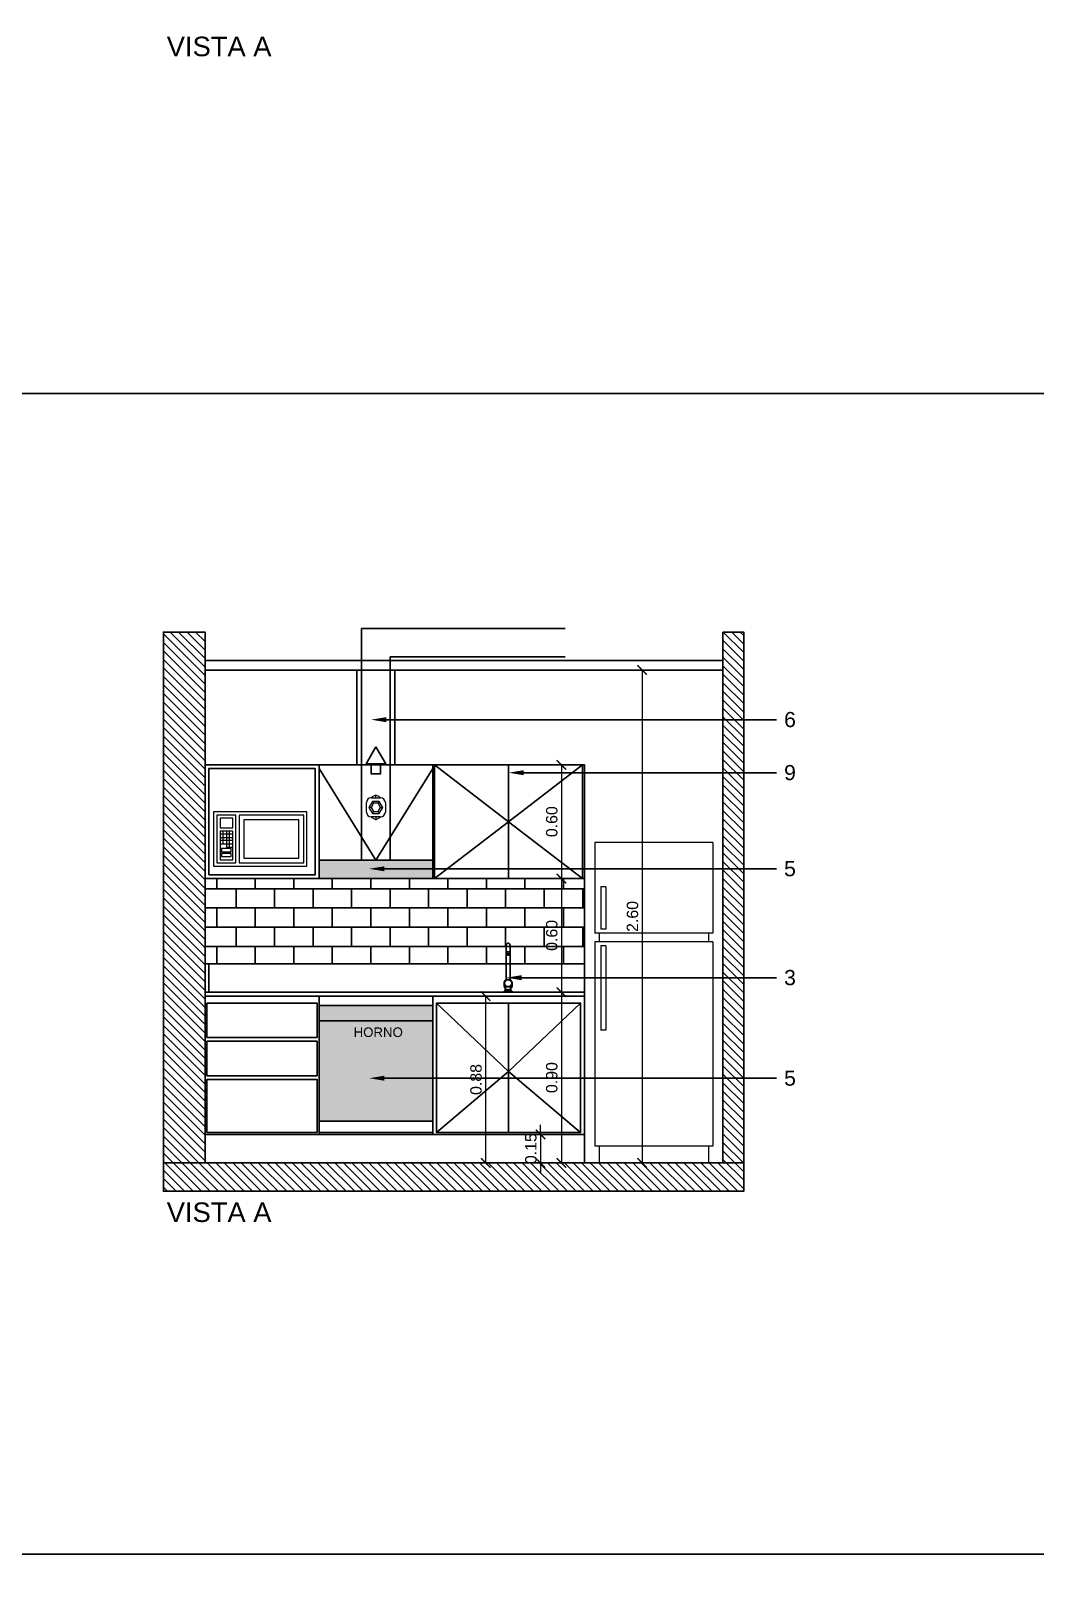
# Model space of a CAD drawing. Header units: metres. Extents: x 197.9 to 264.6, y -20.1 to 17.4.
# Drawn here: x 249.44 to 254.73, y -1.14 to 7.03 of the extents above; entities that cross this region are included whole.
import ezdxf
from ezdxf import colors
from ezdxf.entities.mleader import LeaderData, LeaderLine
from ezdxf.math import Vec2, Vec3

# ---------------------------------------------------------------- set-up
doc = ezdxf.new("R2010")
doc.units = ezdxf.units.M
doc.header["$LTSCALE"] = 10
doc.linetypes.add('e3II-arq-DET-11-planta-Nivel 2 a 6$0$HIDDEN2', pattern=[0.1875, 0.125, -0.0625])
doc.linetypes.add('HIDDEN2', pattern=[0.1875, 0.125, -0.0625])
for name, color, linetype in [('0.1', 1, 'Continuous'), ('0.2', 2, 'Continuous'), ('A-MUROS', 6, 'Continuous'), ('A-TEXTOS', 2, 'Continuous'), ('A_Proyeccion', 1, 'Continuous'), ('aberturas', 2, 'Continuous'), ('eh hatch', 76, 'Continuous'), ('RELLENO', 251, 'Continuous'), ('Sanitarios', 2, 'Continuous')]:
    doc.layers.add(name, color=color, linetype=linetype)
for name, color, linetype, lineweight in [('A-COTAS', 1, 'Continuous', 5), ('A-RELLENOS', 251, 'Continuous', 5), ('FO-Hachuras dos pilares', 8, 'Continuous', 5), ('MUEBLES', 8, 'Continuous', 5)]:
    doc.layers.add(name, color=color, linetype=linetype, lineweight=lineweight)
doc.styles.add('ARIAL', font='arial.ttf')
doc.styles.get("Standard").update_dxf_attribs({"font": 'arial.ttf'})
doc.dimstyles.new('A2 1-1 m', dxfattribs={"dimtxt": 1, "dimasz": 1, "dimexe": 0, "dimexo": 0, "dimgap": 0.5, "dimtad": 1, "dimzin": 1, "dimdsep": 46, "dimtxsty": 'Standard', "dimblk": 'ARCHTICK', "dimcen": 1, "dimclrd": 256, "dimclre": 8, "dimclrt": 2, "dimazin": 2, "dimtfac": 1, "dimtix": 1, "dimtmove": 2, "dimatfit": 3, "dimfxl": 2.83, "dimtolj": 1, "dimtzin": 0, "dimlwd": -1, "dimlwe": 5, "dimarcsym": 0})

# ---------------------------------------------------------------- blocks, each defined once
blk = doc.blocks.new('refri 90cm')
for p, q in [((47.3533, -4.9354), (47.3533, -5.473)), ((48.0533, -4.9354), (47.3533, -4.9354)), ((48.0533, -4.9354), (48.0533, -5.473)), ((47.3883, -5.198), (47.3883, -5.448)), ((47.4183, -5.198), (47.3883, -5.198)), ((47.4183, -5.198), (47.4183, -5.448)), ((48.0533, -5.473), (47.3533, -5.473)), ((47.3783, -5.473), (47.3783, -5.523)), ((47.4183, -5.448), (47.3883, -5.448)), ((48.0283, -5.473), (48.0283, -5.523)), ((47.3533, -5.523), (47.3533, -6.7358)), ((48.0533, -5.523), (47.3533, -5.523)), ((47.3883, -5.548), (47.3883, -6.048)), ((47.4183, -5.548), (47.3883, -5.548)), ((47.4183, -5.548), (47.4183, -6.048)), ((48.0533, -5.523), (48.0533, -6.7358)), ((47.4183, -6.048), (47.3883, -6.048)), ((48.0533, -6.7358), (47.3533, -6.7358)), ((47.3783, -6.7358), (47.3783, -6.8358)), ((48.0283, -6.7358), (48.0283, -6.8358)), ((48.0283, -6.8354), (47.3783, -6.8354))]:
    blk.add_line(p, q)
blk = doc.blocks.new('simb_chicote de cables')
at = {"layer": 'FO-Hachuras dos pilares'}
h = blk.add_hatch(dxfattribs=at)
h.set_pattern_fill('AR-CONC', color=253, scale=0.02)
h.paths.add_polyline_path([(204.2224, 12.6602), (204.21, 12.6387), (204.2224, 12.6172), (204.2472, 12.6172), (204.2596, 12.6387), (204.2472, 12.6602)])
h = blk.add_hatch(dxfattribs=at)
h.set_pattern_fill('AR-CONC', color=253, scale=0.02)
h.paths.add_polyline_path([(204.2596, 12.6387), (204.2472, 12.6602), (204.2224, 12.6602), (204.21, 12.6387), (204.2224, 12.6172), (204.2472, 12.6172)])
h = blk.add_hatch(dxfattribs=at)
h.set_pattern_fill('ANGLE', color=253)
h.set_pattern_definition([(0, (0, 0), (0, 6.985), [5.08, -1.905]), (90, (0, 0), (-6.985, 4e-16), [5.08, -1.905])])
h.paths.add_polyline_path([(204.2472, 12.6602), (204.2224, 12.6602), (204.21, 12.6387), (204.2224, 12.6172), (204.2472, 12.6172), (204.2596, 12.6387)])
at = {"lineweight": 5}
for p, q in [((204.2224, 12.6602), (204.2166, 12.6702)), ((204.2348, 12.6887), (204.2348, 12.7037)), ((204.2472, 12.6602), (204.253, 12.6702)), ((204.21, 12.6387), (204.1985, 12.6387)), ((204.2224, 12.6172), (204.2166, 12.6072)), ((204.2348, 12.5887), (204.2348, 12.5737)), ((204.2472, 12.6172), (204.253, 12.6072)), ((204.2596, 12.6387), (204.2712, 12.6387))]:
    blk.add_line(p, q, dxfattribs=at)
at = {"lineweight": 9}
for points in [[(204.1848, 12.6137), (204.1848, 12.6637)], [(204.2098, 12.6887), (204.2598, 12.6887)], [(204.2848, 12.6637), (204.2848, 12.6137)], [(204.2598, 12.5887), (204.2098, 12.5887)]]:
    blk.add_lwpolyline(points, dxfattribs=at)
at = {"lineweight": 5}
for points in [[(204.2712, 12.6387), (204.253, 12.6702), (204.2166, 12.6702), (204.1985, 12.6387), (204.2166, 12.6072), (204.253, 12.6072)], [(204.2596, 12.6387), (204.2472, 12.6602), (204.2224, 12.6602), (204.21, 12.6387), (204.2224, 12.6172), (204.2472, 12.6172)]]:
    blk.add_lwpolyline(points, close=True, dxfattribs=at)
for points in [[(204.2598, 12.6887), (204.2548, 12.6937), (204.2348, 12.7037), (204.2148, 12.6937), (204.2098, 12.6887)], [(204.2198, 12.6887), (204.2148, 12.6937)], [(204.2548, 12.6937), (204.2498, 12.6887)], [(204.2598, 12.5887), (204.2548, 12.5837), (204.2348, 12.5737), (204.2148, 12.5837), (204.2098, 12.5887)], [(204.2198, 12.5887), (204.2148, 12.5837)], [(204.2548, 12.5837), (204.2498, 12.5887)]]:
    blk.add_lwpolyline(points, dxfattribs=at)
at = {"lineweight": 9}
for centre, start, end in [((204.2098, 12.6637), 90, 180), ((204.2598, 12.6637), 0, 90), ((204.2098, 12.6137), 180, 270), ((204.2598, 12.6137), 270, 0)]:
    blk.add_arc(centre, 0.025, start, end, dxfattribs=at)
blk = doc.blocks.new('simb_salida de extractor')
for points in [[(204.5412, 12.7277), (204.4892, 12.6376), (204.5933, 12.6376)], [(204.5161, 12.6376), (204.5664, 12.6376), (204.5664, 12.5858), (204.5161, 12.5858)]]:
    blk.add_lwpolyline(points, close=True)
blk = doc.blocks.new('Microwave')
for p, q in [((18, 10), (22, 10)), ((19, 7), (19, 11)), ((20, 11), (20, 7)), ((21, 7), (21, 11)), ((22, 9), (18, 9)), ((18, 8), (22, 8)), ((22, 7), (18, 7)), ((20, 6), (18, 6)), ((19, 6), (19, 7)), ((20, 7), (20, 6))]:
    blk.add_line(p, q)
for points in [[(-5.22, 0), (-5.22, 17), (24, 17), (24, 0)], [(-4.22, 1), (-4.22, 16), (16, 16), (16, 1)], [(17, 1), (17, 16), (23, 16), (23, 1)], [(18, 12), (18, 15), (22, 15), (22, 12)], [(-2.72, 2.5), (-2.72, 14.5), (14.5, 14.5), (14.5, 2.5)], [(18, 2), (18, 11), (22, 11), (22, 2)], [(18.5, 4.5), (18.5, 5.5), (21.5, 5.5), (21.5, 4.5)], [(18.5, 3), (18.5, 4), (21.5, 4), (21.5, 3)]]:
    blk.add_lwpolyline(points, close=True)
blk = doc.blocks.new('MICRO FR')
at = {"layer": 'MUEBLES'}
blk.add_blockref('Microwave', (-23.75, -0.12), dxfattribs=at)
blk = doc.blocks.new('A$C55FF7AE8')
at = {"layer": 'Sanitarios'}
for p, q in [((0.0389, 0.249), (0.0389, 0.2049)), ((0.0589, 0.249), (0.0589, 0.2049)), ((0.0389, 0.2049), (0.0389, 0.2001)), ((0.0389, 0.2001), (0.0389, 0.0655)), ((0.0589, 0.2049), (0.0589, 0.2001)), ((0.0589, 0.2001), (0.0589, 0.0655)), ((0.0274, 0.0327), (0.0274, 0.0479)), ((0.0274, 0.0063), (0.0704, 0.0063)), ((0.0274, 0.0063), (0.0274, 0)), ((0.0339, 0.0337), (0.0339, 0.0191)), ((0.0339, 0.0191), (0.0339, 0.0063)), ((0.0639, 0.0337), (0.0639, 0.02)), ((0.0639, 0.02), (0.0639, 0.0063)), ((0.0704, 0.0327), (0.0704, 0.0479)), ((0.0704, 0.0063), (0.0704, 0))]:
    blk.add_line(p, q, dxfattribs=at)
for centre, radius, start, end in [((0.0489, 0.249), 0.01, 0, 180), ((0.0489, 0.1962), 0.0176, 55.2701, 124.7299), ((0.0489, 0.0353), 0.0217, 172.96885, 7.03115)]:
    blk.add_arc(centre, radius, start, end, dxfattribs=at)
for centre, major_axis, ratio in [((0.0489, 0.2001), (-0.01, 0), 0.481951), ((0.0489, 0.0479), (-0.0215, 0), 0.924134)]:
    blk.add_ellipse(centre, major_axis=major_axis, ratio=ratio, dxfattribs=at)
for points, knots in [([(0.0399, 0.2001), (0.0399, 0.1999), (0.0399, 0.1997), (0.0401, 0.1993), (0.0402, 0.1991), (0.0406, 0.1987), (0.0408, 0.1985), (0.0417, 0.1978), (0.0425, 0.1974), (0.0443, 0.1968), (0.0454, 0.1965), (0.0477, 0.1963), (0.0488, 0.1962), (0.0512, 0.1964), (0.0523, 0.1965), (0.0543, 0.1971), (0.0552, 0.1974), (0.0565, 0.1981), (0.0569, 0.1984), (0.0575, 0.199), (0.0576, 0.1992), (0.0578, 0.1997), (0.0579, 0.1999), (0.0579, 0.2003), (0.0578, 0.2005), (0.0576, 0.201), (0.0574, 0.2012), (0.0569, 0.2017), (0.0566, 0.202), (0.0558, 0.2025), (0.0553, 0.2027), (0.0538, 0.2033), (0.0527, 0.2036), (0.0504, 0.2039), (0.0491, 0.2039), (0.0467, 0.2038), (0.0455, 0.2036), (0.0433, 0.2031), (0.0424, 0.2027), (0.0412, 0.202), (0.0408, 0.2017), (0.0402, 0.2011), (0.04, 0.2008), (0.0399, 0.2004), (0.0399, 0.2002), (0.0399, 0.2001)], [0, 0, 0, 0, 0.194579, 0.194579, 0.389157, 0.389157, 0.583736, 0.583736, 0.952401, 0.952401, 1.321066, 1.321066, 1.689731, 1.689731, 2.058396, 2.058396, 2.427061, 2.427061, 2.697617, 2.697617, 2.921685, 2.921685, 3.145753, 3.145753, 3.369821, 3.369821, 3.593889, 3.593889, 3.817957, 3.817957, 4.042024, 4.042024, 4.430154, 4.430154, 4.818284, 4.818284, 5.206413, 5.206413, 5.594543, 5.594543, 5.857463, 5.857463, 6.120384, 6.120384, 6.283185, 6.283185, 6.283185, 6.283185]), ([(0.0274, 0.0479), (0.0274, 0.0467), (0.0275, 0.0454), (0.0283, 0.0417), (0.0293, 0.0394), (0.0318, 0.0357), (0.0332, 0.0342), (0.0363, 0.0317), (0.038, 0.0307), (0.0419, 0.029), (0.0442, 0.0284), (0.0487, 0.0279), (0.051, 0.028), (0.0555, 0.0289), (0.0576, 0.0296), (0.0615, 0.0317), (0.0633, 0.033), (0.0663, 0.0361), (0.0676, 0.0378), (0.0694, 0.0416), (0.07, 0.0436), (0.0705, 0.0477), (0.0704, 0.0498), (0.0695, 0.0538), (0.0688, 0.0558), (0.0666, 0.0594), (0.0652, 0.061), (0.062, 0.0638), (0.0601, 0.065), (0.0561, 0.0667), (0.054, 0.0673), (0.0496, 0.0679), (0.0473, 0.0678), (0.043, 0.0671), (0.0409, 0.0665), (0.0369, 0.0646), (0.0351, 0.0633), (0.032, 0.0604), (0.0307, 0.0587), (0.0287, 0.0551), (0.028, 0.0531), (0.0275, 0.05), (0.0274, 0.049), (0.0274, 0.0479)], [0, 0, 0, 0, 0.188779, 0.188779, 0.566336, 0.566336, 0.852535, 0.852535, 1.138733, 1.138733, 1.456724, 1.456724, 1.77451, 1.77451, 2.090719, 2.090719, 2.404553, 2.404553, 2.717255, 2.717255, 3.028907, 3.028907, 3.33799, 3.33799, 3.648756, 3.648756, 3.95817, 3.95817, 4.267584, 4.267584, 4.576999, 4.576999, 4.886413, 4.886413, 5.195827, 5.195827, 5.505241, 5.505241, 5.814655, 5.814655, 6.12407, 6.12407, 6.283185, 6.283185, 6.283185, 6.283185]), ([(0.0284, 0.0479), (0.0284, 0.0467), (0.0285, 0.0455), (0.0292, 0.0424), (0.0299, 0.0405), (0.032, 0.0371), (0.0333, 0.0355), (0.0365, 0.0328), (0.0383, 0.0316), (0.0422, 0.03), (0.0443, 0.0294), (0.0486, 0.0289), (0.0508, 0.029), (0.0551, 0.0298), (0.0571, 0.0305), (0.0609, 0.0325), (0.0626, 0.0337), (0.0655, 0.0367), (0.0667, 0.0384), (0.0685, 0.042), (0.069, 0.0439), (0.0695, 0.0478), (0.0694, 0.0498), (0.0685, 0.0537), (0.0677, 0.0556), (0.0656, 0.059), (0.0642, 0.0606), (0.061, 0.0632), (0.0592, 0.0643), (0.0552, 0.066), (0.0531, 0.0665), (0.0488, 0.0669), (0.0466, 0.0668), (0.0424, 0.0659), (0.0404, 0.0652), (0.0366, 0.0632), (0.0349, 0.0619), (0.0321, 0.0589), (0.0309, 0.0572), (0.0292, 0.0536), (0.0287, 0.0516), (0.0284, 0.0491), (0.0284, 0.0485), (0.0284, 0.0479)], [0, 0, 0, 0, 0.190452, 0.190452, 0.506203, 0.506203, 0.821955, 0.821955, 1.137706, 1.137706, 1.453457, 1.453457, 1.769208, 1.769208, 2.084959, 2.084959, 2.40071, 2.40071, 2.716461, 2.716461, 3.032213, 3.032213, 3.347964, 3.347964, 3.663715, 3.663715, 3.979466, 3.979466, 4.295217, 4.295217, 4.610968, 4.610968, 4.926719, 4.926719, 5.242471, 5.242471, 5.558222, 5.558222, 5.873973, 5.873973, 6.189724, 6.189724, 6.283185, 6.283185, 6.283185, 6.283185]), ([(0.0294, 0.0479), (0.0294, 0.0468), (0.0295, 0.0456), (0.0302, 0.0423), (0.0312, 0.0401), (0.0336, 0.0367), (0.0349, 0.0354), (0.0378, 0.0331), (0.0394, 0.0322), (0.0429, 0.0308), (0.0448, 0.0304), (0.0487, 0.0299), (0.0508, 0.03), (0.0548, 0.0308), (0.0567, 0.0314), (0.0603, 0.0333), (0.0619, 0.0345), (0.0647, 0.0373), (0.0659, 0.0389), (0.0676, 0.0425), (0.0681, 0.0444), (0.0685, 0.0483), (0.0683, 0.0503), (0.0673, 0.0541), (0.0665, 0.0559), (0.0642, 0.0592), (0.0627, 0.0607), (0.0593, 0.0631), (0.0574, 0.0641), (0.0533, 0.0654), (0.0512, 0.0658), (0.0468, 0.0658), (0.0446, 0.0655), (0.0409, 0.0643), (0.0393, 0.0636), (0.0364, 0.0617), (0.0351, 0.0606), (0.0328, 0.0582), (0.0319, 0.0568), (0.0302, 0.0534), (0.0296, 0.0514), (0.0294, 0.0488), (0.0294, 0.0484), (0.0294, 0.0479)], [0, 0, 0, 0, 0.19214, 0.19214, 0.582094, 0.582094, 0.873801, 0.873801, 1.165508, 1.165508, 1.457215, 1.457215, 1.76922, 1.76922, 2.081891, 2.081891, 2.397643, 2.397643, 2.72172, 2.72172, 3.05261, 3.05261, 3.3835, 3.3835, 3.714391, 3.714391, 4.045281, 4.045281, 4.376171, 4.376171, 4.707061, 4.707061, 5.037952, 5.037952, 5.308921, 5.308921, 5.57989, 5.57989, 5.850859, 5.850859, 6.207493, 6.207493, 6.283185, 6.283185, 6.283185, 6.283185])]:
    blk.add_open_spline(points, degree=3, knots=knots, dxfattribs=at)
blk = doc.blocks.new('_ArchTick')
at = {"color": 0, "linetype": 'ByBlock', "const_width": 0.15}
blk.add_lwpolyline([(-0.5, -0.5), (0.5, 0.5)], dxfattribs=at)
blk = doc.blocks.new('*D186')
at = {"layer": 'A-COTAS', "color": 8, "lineweight": 5, "transparency": 16777216}
for p, q in [((252.6473, 3.6556), (252.6607, 3.6556)), ((252.6473, 1.0556), (252.6607, 1.0556))]:
    blk.add_line(p, q, dxfattribs=at)
at = {"layer": 'A-COTAS', "transparency": 16777216}
blk.add_line((252.6607, 3.6556), (252.6607, 1.0556), dxfattribs=at)
at = {"layer": 'Defpoints', "color": 0, "transparency": 16777216}
for p in [(252.6473, 3.6556), (252.6473, 1.0556), (252.6607, 1.0556)]:
    blk.add_point(p, dxfattribs=at)
at = {"layer": 'A-COTAS', "transparency": 16777216, "xscale": 0.05, "yscale": 0.05, "zscale": 0.05}
for p, rotation in [((252.6607, 3.6556), 90), ((252.6607, 1.0556), 270)]:
    blk.add_blockref('_ArchTick', p, dxfattribs=dict(at, rotation=rotation))
at = {"layer": 'A-COTAS', "color": 2, "transparency": 16777216, "insert": (252.6101, 2.3556), "char_height": 0.06, "attachment_point": 5, "rotation": 90}
blk.add_mtext('\\A1;2.60', dxfattribs=at)
blk = doc.blocks.new('*D188')
at = {"layer": 'A-COTAS', "color": 8, "lineweight": 5, "transparency": 16777216}
for p, q in [((252.3562, 1.9356), (251.8353, 1.9356)), ((252.3562, 1.0556), (251.8353, 1.0556))]:
    blk.add_line(p, q, dxfattribs=at)
at = {"layer": 'A-COTAS', "transparency": 16777216}
blk.add_line((251.8353, 1.9356), (251.8353, 1.0556), dxfattribs=at)
at = {"layer": 'Defpoints', "color": 0, "transparency": 16777216}
for p in [(252.3562, 1.9356), (251.8353, 1.0556), (252.3562, 1.0556)]:
    blk.add_point(p, dxfattribs=at)
at = {"layer": 'A-COTAS', "transparency": 16777216, "xscale": 0.05, "yscale": 0.05, "zscale": 0.05}
for p, rotation in [((251.8353, 1.9356), 90), ((251.8353, 1.0556), 270)]:
    blk.add_blockref('_ArchTick', p, dxfattribs=dict(at, rotation=rotation))
at = {"layer": 'A-COTAS', "color": 2, "transparency": 16777216, "insert": (251.7847, 1.4956), "char_height": 0.06, "attachment_point": 5, "rotation": 90}
blk.add_mtext('\\A1;0.88', dxfattribs=at)
blk = doc.blocks.new('*D191')
at = {"layer": 'A-COTAS', "transparency": 16777216}
for p, q in [((252.1246, 1.2056), (252.1246, 1.2556)), ((252.1246, 1.2056), (252.1246, 1.0556)), ((252.1246, 1.0556), (252.1246, 1.0056))]:
    blk.add_line(p, q, dxfattribs=at)
at = {"layer": 'A-COTAS', "color": 8, "lineweight": 5, "transparency": 16777216}
for p, q in [((252.3562, 1.2056), (252.1246, 1.2056)), ((252.3562, 1.0556), (252.1246, 1.0556))]:
    blk.add_line(p, q, dxfattribs=at)
at = {"layer": 'Defpoints', "color": 0, "transparency": 16777216}
for p in [(252.3562, 1.2056), (252.1246, 1.0556), (252.3562, 1.0556)]:
    blk.add_point(p, dxfattribs=at)
at = {"layer": 'A-COTAS', "transparency": 16777216, "xscale": 0.05, "yscale": 0.05, "zscale": 0.05}
for p, rotation in [((252.1246, 1.2056), 270), ((252.1246, 1.0556), 90)]:
    blk.add_blockref('_ArchTick', p, dxfattribs=dict(at, rotation=rotation))
at = {"layer": 'A-COTAS', "color": 2, "transparency": 16777216, "insert": (252.074, 1.1306), "char_height": 0.06, "attachment_point": 5, "rotation": 90}
blk.add_mtext('\\A1;0.15', dxfattribs=at)
blk = doc.blocks.new('*D187')
at = {"layer": 'A-COTAS', "color": 8, "lineweight": 5, "transparency": 16777216}
for p, q in [((252.3562, 1.9556), (252.2351, 1.9556)), ((252.3562, 1.0556), (252.2351, 1.0556))]:
    blk.add_line(p, q, dxfattribs=at)
at = {"layer": 'A-COTAS', "transparency": 16777216}
blk.add_line((252.2351, 1.9556), (252.2351, 1.0556), dxfattribs=at)
at = {"layer": 'Defpoints', "color": 0, "transparency": 16777216}
for p in [(252.3562, 1.9556), (252.2351, 1.0556), (252.3562, 1.0556)]:
    blk.add_point(p, dxfattribs=at)
at = {"layer": 'A-COTAS', "transparency": 16777216, "xscale": 0.05, "yscale": 0.05, "zscale": 0.05}
for p, rotation in [((252.2351, 1.9556), 90), ((252.2351, 1.0556), 270)]:
    blk.add_blockref('_ArchTick', p, dxfattribs=dict(at, rotation=rotation))
at = {"layer": 'A-COTAS', "color": 2, "transparency": 16777216, "insert": (252.1844, 1.5056), "char_height": 0.06, "attachment_point": 5, "rotation": 90}
blk.add_mtext('\\A1;0.90', dxfattribs=at)
blk = doc.blocks.new('*D189')
at = {"layer": 'A-COTAS', "color": 8, "lineweight": 5, "transparency": 16777216}
for p, q in [((252.3562, 2.5556), (252.2351, 2.5556)), ((252.3562, 1.9556), (252.2351, 1.9556))]:
    blk.add_line(p, q, dxfattribs=at)
at = {"layer": 'A-COTAS', "transparency": 16777216}
blk.add_line((252.2351, 2.5556), (252.2351, 1.9556), dxfattribs=at)
at = {"layer": 'Defpoints', "color": 0, "transparency": 16777216}
for p in [(252.3562, 2.5556), (252.2351, 1.9556), (252.3562, 1.9556)]:
    blk.add_point(p, dxfattribs=at)
at = {"layer": 'A-COTAS', "transparency": 16777216, "xscale": 0.05, "yscale": 0.05, "zscale": 0.05}
for p, rotation in [((252.2351, 2.5556), 90), ((252.2351, 1.9556), 270)]:
    blk.add_blockref('_ArchTick', p, dxfattribs=dict(at, rotation=rotation))
at = {"layer": 'A-COTAS', "color": 2, "transparency": 16777216, "insert": (252.1844, 2.2556), "char_height": 0.06, "attachment_point": 5, "rotation": 90}
blk.add_mtext('\\A1;0.60', dxfattribs=at)
blk = doc.blocks.new('*D190')
at = {"layer": 'A-COTAS', "color": 8, "lineweight": 5, "transparency": 16777216}
for p, q in [((252.3562, 3.1556), (252.2351, 3.1556)), ((252.3562, 2.5556), (252.2351, 2.5556))]:
    blk.add_line(p, q, dxfattribs=at)
at = {"layer": 'A-COTAS', "transparency": 16777216}
blk.add_line((252.2351, 3.1556), (252.2351, 2.5556), dxfattribs=at)
at = {"layer": 'Defpoints', "color": 0, "transparency": 16777216}
for p in [(252.3562, 3.1556), (252.2351, 2.5556), (252.3562, 2.5556)]:
    blk.add_point(p, dxfattribs=at)
at = {"layer": 'A-COTAS', "transparency": 16777216, "xscale": 0.05, "yscale": 0.05, "zscale": 0.05}
for p, rotation in [((252.2351, 3.1556), 90), ((252.2351, 2.5556), 270)]:
    blk.add_blockref('_ArchTick', p, dxfattribs=dict(at, rotation=rotation))
at = {"layer": 'A-COTAS', "color": 2, "transparency": 16777216, "insert": (252.1844, 2.8556), "char_height": 0.06, "attachment_point": 5, "rotation": 90}
blk.add_mtext('\\A1;0.60', dxfattribs=at)

msp = doc.modelspace()

# ---------------------------------------------------------------- hatches: boundary and pattern name
at = {"layer": 'A-RELLENOS', "transparency": 33554534}
h = msp.add_hatch(color=8, dxfattribs=at)
h.dxf.hatch_style = 1
h.paths.add_polyline_path([(250.9562, 2.5556), (250.9562, 2.6532), (251.5562, 2.6532), (251.5562, 2.5556)])
h = msp.add_hatch(color=8, dxfattribs=at)
h.dxf.hatch_style = 1
h.paths.add_polyline_path([(250.9565, 1.2757), (251.5562, 1.2757), (251.5562, 1.8856), (250.9562, 1.8856)])
at = {"layer": 'FO-Hachuras dos pilares'}
h = msp.add_hatch(dxfattribs=at)
h.set_pattern_fill('ANSI31', color=253, scale=0.01, angle=-90)
h.set_pattern_definition([(315, (230.099186, 192.171868), (0.0224506403, 0.0224506403), [])])
h.paths.add_polyline_path([(250.135, 1.0556), (250.135, 0.9056), (253.1966, 0.9056), (253.1966, 1.0556)])
h.paths.add_polyline_path([(253.0866, 3.8556), (253.0866, 1.0556), (253.1966, 1.0556), (253.1966, 3.8556)])
h.paths.add_polyline_path([(250.3548, 1.0556), (250.3548, 3.8556), (250.135, 3.8556), (250.135, 1.0556)])
at = {"layer": 'RELLENO'}
h = msp.add_hatch(dxfattribs=at)
h.set_pattern_fill('AR-B816', color=256, scale=0.0005)
h.set_pattern_definition([(360, (1867.38076, -2629.03954), (2e-17, 0.1016), []), (90, (1867.38076, -2629.03954), (-0.1016, 0.1016), [0.1016, -0.1016])])
h.paths.add_polyline_path([(250.3548, 2.1056), (250.3548, 2.5556), (252.3562, 2.5556), (252.3562, 2.1056)])

# ---------------------------------------------------------------- linework, layer by layer
for points in [[(244.139, 11.2388), (259.9286, 11.2388), (259.9286, 5.1151), (244.139, 5.1151)], [(244.139, 5.1151), (259.9286, 5.1151), (259.9286, -1.0086), (244.139, -1.0086)], [(244.139, -1.0086), (259.9286, -1.0086), (259.9286, -7.1323), (244.139, -7.1323)]]:
    msp.add_lwpolyline(points, close=True)
at = {"color": 1, "linetype": 'HIDDEN2'}
for points in [[(251.1812, 2.6532), (251.1812, 3.8744), (252.2554, 3.8744)], [(251.3312, 2.6532), (251.3312, 3.7244), (252.2554, 3.7244)]]:
    msp.add_lwpolyline(points, dxfattribs=at)
at = {"layer": '0.1'}
for points in [[(250.3548, 2.1056), (250.3548, 2.5556), (252.3562, 2.5556), (252.3562, 2.1056)], [(250.3548, 1.2056), (250.3548, 1.0556), (252.3562, 1.0556), (252.3562, 1.2056)]]:
    msp.add_lwpolyline(points, close=True, dxfattribs=at)
at = {"layer": '0.2', "linetype": 'Continuous'}
msp.add_lwpolyline([(250.3556, 3.6556), (253.0866, 3.6556), (253.0866, 3.7056), (250.3556, 3.7056), (250.3556, 3.6556)], dxfattribs=at)
at = {"layer": '0.2'}
for points in [[(250.3548, 2.5556), (250.3548, 2.5556), (252.3562, 2.5556), (252.3562, 3.1556), (250.3548, 3.1556)], [(250.3748, 2.5756), (250.3748, 3.1356), (250.9362, 3.1356), (250.9362, 2.5756)], [(250.9562, 2.6532), (250.9562, 3.1556), (251.5562, 3.1556), (251.5562, 2.6532)], [(251.5662, 2.5556), (251.5662, 3.1556), (251.9562, 3.1556), (251.9562, 2.5556)], [(252.3462, 2.5556), (252.3462, 3.1556), (251.9562, 3.1556), (251.9562, 2.5556)], [(250.9562, 2.5556), (250.9562, 2.6532), (251.5562, 2.6532), (251.5562, 2.5556)], [(250.9462, 1.7171), (250.9462, 1.8986), (250.3648, 1.8986), (250.3648, 1.7171)], [(250.3648, 1.5156), (250.3648, 1.6971), (250.9462, 1.6971), (250.9462, 1.5156)]]:
    msp.add_lwpolyline(points, close=True, dxfattribs=at)
for points in [[(250.3548, 1.9556), (250.3548, 2.1056), (252.3562, 2.1056), (252.3562, 1.9556)], [(250.9562, 1.2056), (250.9562, 1.9356)], [(251.5562, 1.2056), (251.5562, 1.9356)], [(251.9562, 1.2156), (251.9562, 1.8986), (251.5762, 1.8986), (251.5762, 1.2156), (251.9562, 1.2156)], [(251.9562, 1.2156), (251.9562, 1.8986), (252.3362, 1.8986), (252.3362, 1.2156), (251.9562, 1.2156)], [(252.3562, 1.2056), (252.3562, 1.9356)], [(250.3648, 1.6971), (250.9462, 1.6971)], [(250.3648, 1.2156), (250.3648, 1.4956), (250.9462, 1.4956), (250.9462, 1.2156), (250.3648, 1.2156)], [(250.9562, 1.2056), (250.3548, 1.2056)], [(250.9562, 1.2056), (250.9562, 1.2154), (251.5562, 1.2154)]]:
    msp.add_lwpolyline(points, dxfattribs=at)
at = {"layer": '0.2', "color": 3}
msp.add_lwpolyline([(250.3748, 1.9556), (250.3548, 1.9556), (250.3548, 2.1056), (250.3748, 2.1056), (250.3748, 1.9556)], dxfattribs=at)
msp.add_lwpolyline([(250.3548, 1.9356), (252.3562, 1.9356), (252.3562, 1.9556), (250.3548, 1.9556)], close=True, dxfattribs=at)
at = {"layer": 'A-MUROS', "color": 4}
for points in [[(250.3548, 1.0556), (250.3548, 3.8556), (250.135, 3.8556), (250.135, 1.0556)], [(253.0866, 3.8556), (253.0866, 1.0556), (253.1966, 1.0556), (253.1966, 3.8556)], [(250.135, 1.0556), (250.135, 0.9056), (253.1966, 0.9056), (253.1966, 1.0556)]]:
    msp.add_lwpolyline(points, close=True, dxfattribs=at)
at = {"layer": 'A_Proyeccion', "color": 253, "linetype": 'Continuous'}
for points in [[(251.1562, 3.1556), (251.1562, 3.6556)], [(251.3562, 3.1556), (251.3562, 3.6556)]]:
    msp.add_lwpolyline(points, dxfattribs=at)
at = {"layer": 'A_Proyeccion', "linetype": 'e3II-arq-DET-11-planta-Nivel 2 a 6$0$HIDDEN2'}
for points in [[(250.9562, 3.1356), (251.2562, 2.6532), (251.5562, 3.1356)], [(251.5662, 2.5556), (251.9562, 2.8556), (251.5662, 3.1556)], [(252.3462, 2.5556), (251.9562, 2.8556), (252.3462, 3.1556)], [(251.5762, 1.2156), (251.9562, 1.5371), (251.5762, 1.8986)], [(252.3362, 1.2156), (251.9562, 1.5371), (252.3362, 1.8986)]]:
    msp.add_lwpolyline(points, dxfattribs=at)
at = {"layer": 'aberturas'}
msp.add_line((250.9529, 1.8056), (251.5561, 1.8056), dxfattribs=at)
msp.add_lwpolyline([(250.9562, 1.2756), (251.5562, 1.2756), (251.5565, 1.8856), (250.9562, 1.8856)], close=True, dxfattribs=at)

# ---------------------------------------------------------------- block references
for name, p in [('simb_salida de extractor', (46.7149, -9.4772)), ('simb_chicote de cables', (47.0213, -9.7076))]:
    msp.add_blockref(name, p)
at = {"layer": 'eh hatch'}
msp.add_blockref('A$C55FF7AE8', (251.9049, 1.9556), dxfattribs=at)
at = {"layer": 'MUEBLES'}
for name, p, xscale, yscale, zscale in [('MICRO FR', (250.4045, 2.6228), -0.01684309827646757, 0.01684309827646757, 0.01684309827646757), ('refri 90cm', (210.3195, 7.1319), 0.8888888888888857, 0.8888888888888857, 0.8888888888888857)]:
    msp.add_blockref(name, p, dxfattribs=dict(at, xscale=xscale, yscale=yscale, zscale=zscale))

# ---------------------------------------------------------------- texts
at = {"layer": 'A-TEXTOS', "attachment_point": 1}
for s, width, insert, char_height in [('\\pxqr;VISTA A', 0.777043, (249.9285, 6.9968), 0.103182), ('\\pxqr;HORNO', 0.399798, (250.9988, 1.7699), 0.05), ('\\pxqr;VISTA A', 0.777043, (249.9285, 0.8469), 0.103182)]:
    msp.add_mtext_dynamic_manual_height_columns(s, width=width, gutter_width=1, heights=[0], dxfattribs=dict(at, insert=insert, char_height=char_height))

# ---------------------------------------------------------------- dimensions: what is measured, and where the dimension line sits
at = {"layer": 'A-COTAS'}
for base, p1, p2, override, picture, middle in [((252.6607, 1.0556), (252.6473, 3.6556), (252.6473, 1.0556), {"dimscale": 1, "dimtxt": 0.06, "dimasz": 0.05, "dimgap": 0.02, "dimtix": 1, "dimtofl": 1, "dimtmove": 2, "dimatfit": 3}, '*D186', (252.6101, 2.3556)), ((252.2351, 2.5556), (252.3562, 3.1556), (252.3562, 2.5556), {"dimscale": 1, "dimtxt": 0.06, "dimasz": 0.05, "dimgap": 0.02, "dimtix": 1, "dimtofl": 1, "dimtmove": 2, "dimatfit": 3}, '*D190', (252.1844, 2.8556)), ((252.2351, 1.9556), (252.3562, 2.5556), (252.3562, 1.9556), {"dimscale": 1, "dimtxt": 0.06, "dimasz": 0.05, "dimgap": 0.02, "dimtix": 1, "dimtofl": 1, "dimtmove": 2, "dimatfit": 3}, '*D189', (252.1844, 2.2556)), ((251.8353, 1.0556), (252.3562, 1.9356), (252.3562, 1.0556), {"dimtxt": 0.06, "dimasz": 0.05, "dimgap": 0.02}, '*D188', (251.7847, 1.4956)), ((252.2351, 1.0556), (252.3562, 1.9556), (252.3562, 1.0556), {"dimscale": 1, "dimtxt": 0.06, "dimasz": 0.05, "dimgap": 0.02, "dimtix": 1, "dimtofl": 1, "dimtmove": 2, "dimatfit": 3}, '*D187', (252.1844, 1.5056)), ((252.1246, 1.0556), (252.3562, 1.2056), (252.3562, 1.0556), {"dimscale": 1, "dimtxt": 0.06, "dimasz": 0.05, "dimgap": 0.02, "dimtix": 1, "dimtofl": 1, "dimtmove": 2, "dimatfit": 3}, '*D191', (252.074, 1.1306))]:
    dim = msp.add_linear_dim(base=base, p1=p1, p2=p2, angle=90, dimstyle='A2 1-1 m', override=override, dxfattribs=at)
    dim.commit()
    dim.dimension.update_dxf_attribs({"geometry": picture, "text_midpoint": middle})

# ---------------------------------------------------------------- leaders
at = {"layer": 'A-TEXTOS'}
ml = msp.add_multileader_mtext('Standard', dxfattribs=at)
ml.set_content('6', color=256, style='ARIAL')
ml.set_leader_properties(color=1)
ml.build(insert=Vec2(0, 0))
ml.multileader.update_dxf_attribs({"has_text_frame": 1, "arrow_head_size": 0.08, "scale": 0.02})
ctx = ml.context
ctx.base_point, ctx.scale, ctx.char_height, ctx.arrow_head_size, ctx.landing_gap_size, ctx.plane_origin = Vec3(253.3699, 3.3936), 0.02, 0.08, 0.08, 0.04, Vec3(250.6329, 3.3936)
notes = []
notes.append((ctx, [(0, (1, 1, 0), (253.2099, 3.3936), (1, 0), 0.16, [(0, [(251.2309, 3.3936)], 0, [])])]))
ctx.mtext.insert, ctx.mtext.width, ctx.mtext.flow_direction = Vec3(253.4099, 3.4343), 0.048722, 5
ml = msp.add_multileader_mtext('Standard', dxfattribs=at)
ml.set_content('9', color=256, style='ARIAL')
ml.set_leader_properties(color=1)
ml.build(insert=Vec2(0, 0))
ml.multileader.update_dxf_attribs({"has_text_frame": 1, "arrow_head_size": 0.08, "scale": 0.02})
ctx = ml.context
ctx.base_point, ctx.scale, ctx.char_height, ctx.arrow_head_size, ctx.landing_gap_size, ctx.plane_origin = Vec3(253.3699, 3.1138), 0.02, 0.08, 0.08, 0.04, Vec3(250.6329, 3.1138)
notes.append((ctx, [(0, (1, 1, 0), (253.2099, 3.1138), (1, 0), 0.16, [(0, [(251.9562, 3.1138)], 0, [])])]))
ctx.mtext.insert, ctx.mtext.flow_direction = Vec3(253.4099, 3.1545), 5
ml = msp.add_multileader_mtext('Standard', dxfattribs=at)
ml.set_content('5', color=256, style='ARIAL')
ml.set_leader_properties(color=1)
ml.build(insert=Vec2(0, 0))
ml.multileader.update_dxf_attribs({"has_text_frame": 1, "arrow_head_size": 0.08, "scale": 0.02})
ctx = ml.context
ctx.base_point, ctx.scale, ctx.char_height, ctx.arrow_head_size, ctx.landing_gap_size, ctx.plane_origin = Vec3(253.3699, 2.607), 0.02, 0.08, 0.08, 0.04, Vec3(250.6329, 2.607)
notes.append((ctx, [(0, (1, 1, 0), (253.2099, 2.607), (1, 0), 0.16, [(0, [(251.221, 2.607)], 0, [])])]))
ctx.mtext.insert, ctx.mtext.flow_direction = Vec3(253.4099, 2.6477), 5
ml = msp.add_multileader_mtext('Standard', dxfattribs=at)
ml.set_content('3', color=256, style='ARIAL')
ml.set_leader_properties(color=1)
ml.build(insert=Vec2(0, 0))
ml.multileader.update_dxf_attribs({"has_text_frame": 1, "arrow_head_size": 0.08, "scale": 0.02})
ctx = ml.context
ctx.base_point, ctx.scale, ctx.char_height, ctx.arrow_head_size, ctx.landing_gap_size, ctx.plane_origin = Vec3(253.3699, 2.0326), 0.02, 0.08, 0.08, 0.04, Vec3(250.6329, 2.0326)
notes.append((ctx, [(0, (1, 1, 0), (253.2099, 2.0326), (1, 0), 0.16, [(0, [(251.9445, 2.0326)], 0, [])])]))
ctx.mtext.insert, ctx.mtext.flow_direction = Vec3(253.4099, 2.0733), 5
ml = msp.add_multileader_mtext('Standard', dxfattribs=at)
ml.set_content('5', color=256, style='ARIAL')
ml.set_leader_properties(color=1)
ml.build(insert=Vec2(0, 0))
ml.multileader.update_dxf_attribs({"has_text_frame": 1, "arrow_head_size": 0.08, "scale": 0.02})
ctx = ml.context
ctx.base_point, ctx.scale, ctx.char_height, ctx.arrow_head_size, ctx.landing_gap_size, ctx.plane_origin = Vec3(253.3699, 1.5022), 0.02, 0.08, 0.08, 0.04, Vec3(250.6329, 1.5022)
notes.append((ctx, [(0, (1, 1, 0), (253.2099, 1.5022), (1, 0), 0.16, [(0, [(251.221, 1.5022)], 0, [])])]))
ctx.mtext.insert, ctx.mtext.flow_direction = Vec3(253.4099, 1.5428), 5
for ctx, leaders in notes:
    for number, flags, end, landing, length, lines in leaders:
        leader = LeaderData()
        leader.index, (leader.has_last_leader_line, leader.has_dogleg_vector, leader.attachment_direction) = number, flags
        leader.last_leader_point, leader.dogleg_vector, leader.dogleg_length = Vec3(end), Vec3(landing), length
        for number, points, colour, breaks in lines:
            line = LeaderLine()
            line.index, line.vertices, line.color, line.breaks = number, Vec3.list(points), colors.encode_raw_color(colour), breaks
            leader.lines.append(line)
        ctx.leaders.append(leader)

doc.saveas('drawing.dxf')
